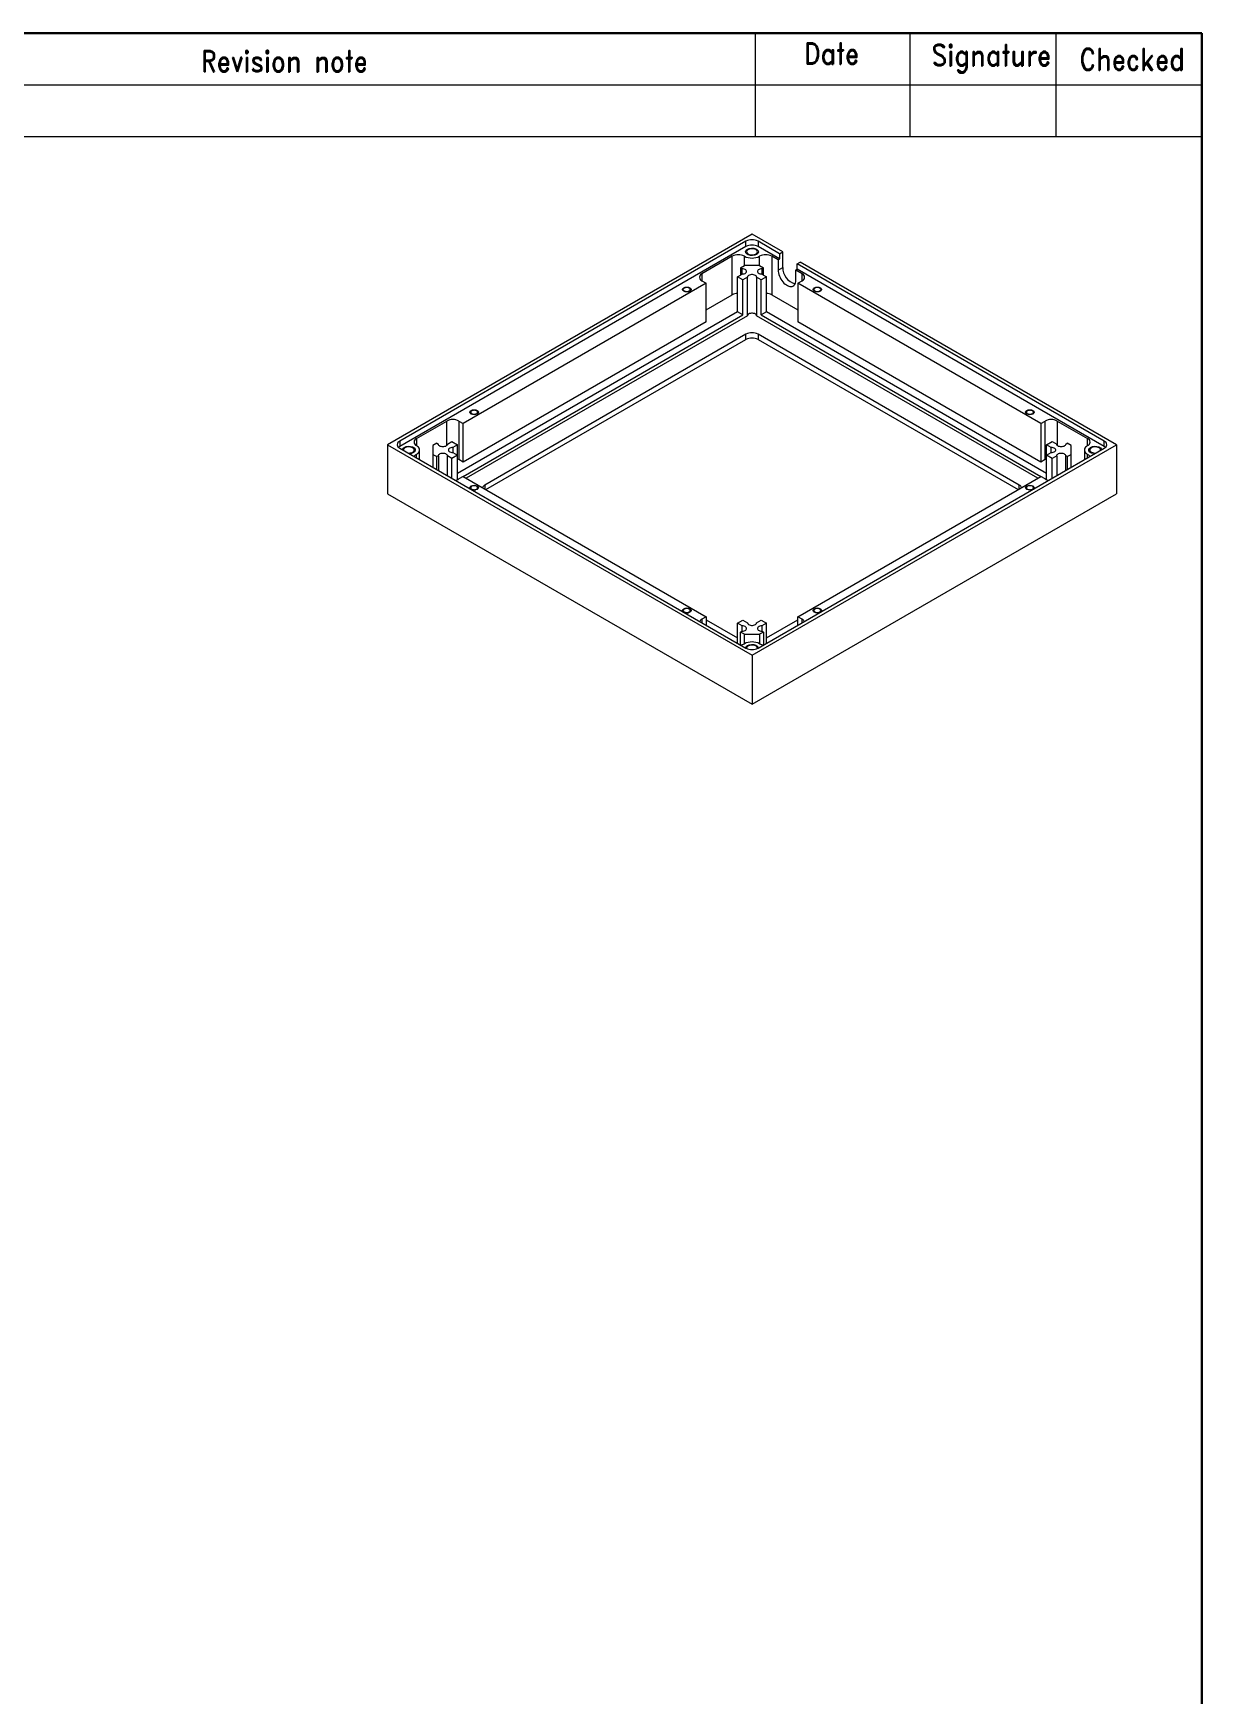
# Model space of a CAD drawing. Header units: millimetres. Extents: x 10 to 834, y 2 to 586.
# Drawn here: x 561.9 to 834, y 199.3 to 586 of the extents above; entities that cross this region are included whole.
import ezdxf

# ---------------------------------------------------------------- set-up
doc = ezdxf.new("R2010")
doc.units = ezdxf.units.MM
doc.header["$LTSCALE"] = 2
doc.layers.add('FORMAT', color=7, linetype='Continuous')
doc.styles.add('SLDTEXTSTYLE2', font='RomanD', dxfattribs={"width": 0.855})

msp = doc.modelspace()

# ---------------------------------------------------------------- linework, layer by layer
at = {"color": 7, "linetype": 'Continuous', "lineweight": 15}
for p, q in [((729.2855348, 539.2082596), (644.4327229, 490.223774)), ((727.871321, 537.5754446), (647.2611479, 491.0401822)), ((727.871321, 536.3506332), (727.871321, 537.5754446)), ((736.427313, 535.0853988), (729.2855348, 539.2082596)), ((735.7202074, 534.6771954), (730.6997486, 537.5754446)), ((730.6997486, 537.5754446), (730.6997486, 536.3506332)), ((727.871321, 536.3506332), (647.2611479, 489.8153708)), ((724.6893419, 534.1055109), (717.6182729, 530.0234697)), ((724.6893419, 525.1235618), (724.6893419, 534.1055109)), ((735.7202074, 533.452384), (730.6997486, 536.3506332)), ((735.3666533, 533.2482816), (733.8817276, 534.1055109)), ((733.8817276, 534.1055109), (733.8817276, 525.1235618)), ((735.7202074, 534.6771954), (736.427313, 535.0853988)), ((735.7202074, 534.6771954), (735.7202074, 533.452384)), ((736.427313, 531.4926192), (736.427313, 535.0853988)), ((725.8914201, 529.3295232), (726.9627403, 529.9479832)), ((726.5985283, 531.3705446), (727.5177669, 531.9012097)), ((726.9627429, 531.160288), (726.5985283, 531.3705446)), ((726.5985283, 531.3705446), (726.5985283, 529.7377281)), ((726.9627429, 529.9479839), (726.9627429, 531.160288)), ((731.0533027, 531.9012097), (727.5177669, 531.9012097)), ((731.0533027, 531.9012097), (731.9725412, 531.3705446)), ((731.9725412, 531.3705446), (731.6083266, 531.160288)), ((731.6083266, 531.160288), (731.6083266, 529.9479839)), ((731.6083292, 529.9479832), (732.6796495, 529.3295232)), ((731.9725412, 529.7377281), (731.9725412, 531.3705446)), ((735.3666533, 533.2482816), (735.7202074, 533.452384)), ((735.3666533, 533.2482816), (735.3666533, 530.8803134)), ((735.3666533, 530.8803134), (736.427313, 531.4926192)), ((739.821425, 531.0848015), (739.4678709, 530.880699)), ((740.9527966, 530.0234697), (739.4678709, 530.880699)), ((739.4678709, 528.5127309), (739.4678709, 530.880699)), ((739.821425, 532.3096129), (740.5285306, 532.7178162)), ((811.3099217, 491.0401822), (739.821425, 532.3096129)), ((739.821425, 531.0848015), (739.821425, 532.3096129)), ((811.3099217, 489.8153708), (739.821425, 531.0848015)), ((814.1383466, 490.223774), (740.5285306, 532.7178162)), ((718.6082207, 527.8191685), (662.0396795, 495.1628447)), ((717.6182729, 528.3906532), (718.6082207, 527.8191685)), ((718.6082207, 518.8372194), (718.6082207, 527.8191685)), ((727.1642128, 528.5947556), (725.8914201, 529.3295232)), ((725.8914201, 521.1641149), (725.8914201, 529.3295232)), ((728.235533, 529.2132156), (727.1642128, 528.5947556)), ((727.1642128, 520.4293473), (727.1642128, 528.5947556)), ((728.235533, 520.2312666), (728.235533, 529.2132156)), ((730.3355366, 529.2132156), (730.3355366, 520.2312666)), ((731.4068568, 528.5947556), (730.3355366, 529.2132156)), ((732.6796495, 529.3295232), (731.4068568, 528.5947556)), ((731.4068568, 520.4293473), (731.4068568, 528.5947556)), ((732.6796495, 521.1641149), (732.6796495, 529.3295232)), ((739.9628488, 527.8191685), (740.9527966, 528.3906532)), ((796.53139, 495.1628447), (739.9628488, 527.8191685)), ((739.9628488, 527.8191685), (739.9628488, 518.8372194)), ((718.6082234, 521.6130068), (724.6893419, 525.1235618)), ((733.8817276, 525.1235618), (739.9628461, 521.6130068)), ((725.8914201, 521.1641149), (660.696175, 483.527701)), ((718.6082207, 518.8372194), (662.0396795, 486.1808957)), ((662.040828, 482.8344175), (727.1642128, 520.4293473)), ((728.235533, 520.2312666), (662.7480495, 482.4261471)), ((727.1642128, 520.4293473), (725.8914201, 521.1641149)), ((795.82302, 482.4261471), (730.3355366, 520.2312666)), ((732.6796495, 521.1641149), (731.4068568, 520.4293473)), ((731.4068568, 520.4293473), (796.5302415, 482.8344175)), ((797.8748946, 483.527701), (732.6796495, 521.1641149)), ((796.53139, 486.1808957), (739.9628488, 518.8372194)), ((727.871321, 515.9389717), (667.0601357, 480.8334217)), ((667.3444162, 479.7727221), (727.871321, 514.7141605)), ((727.871321, 514.7141605), (727.871321, 515.9389717)), ((791.5109338, 480.8334217), (730.6997486, 515.9389717)), ((730.6997486, 515.9389717), (730.6997486, 514.7141605)), ((730.6997486, 514.7141605), (791.2266533, 479.7727221)), ((651.1502351, 491.6522882), (658.2213041, 495.7343294)), ((661.0497317, 495.7343294), (662.0396795, 495.1628447)), ((661.0497317, 495.7343294), (661.0497317, 486.7523804)), ((662.0396795, 486.1808957), (662.0396795, 495.1628447)), ((796.53139, 495.1628447), (797.5213378, 495.7343294)), ((796.53139, 495.1628447), (796.53139, 486.1808957)), ((797.5213378, 486.7523804), (797.5213378, 495.7343294)), ((800.3497654, 495.7343294), (807.4208344, 491.6522882)), ((644.4327229, 490.223774), (729.2855348, 441.2392884)), ((644.4327229, 490.223774), (644.4327229, 478.7922023)), ((647.2611479, 491.0401822), (647.2611479, 489.8153708)), ((647.2611479, 489.4073657), (727.871321, 442.8721033)), ((651.8824682, 486.7395338), (651.8824682, 488.9989626)), ((655.8878491, 490.5501384), (654.9686105, 490.0194733)), ((654.9686105, 490.0194733), (654.9686105, 487.9784519)), ((654.9686105, 487.9784519), (655.8878491, 487.4477867)), ((654.9686105, 487.9784519), (654.9686105, 484.9579404)), ((655.8878491, 490.5501384), (656.2520637, 490.3398818)), ((656.2520637, 487.6580434), (655.8878491, 487.4477867)), ((655.8878491, 484.4272753), (655.8878491, 487.4477867)), ((656.2520637, 487.6580434), (656.2520637, 484.2170203)), ((658.3520647, 490.3398833), (659.4233849, 490.9583433)), ((658.3520647, 483.0047147), (658.3520647, 487.6580419)), ((659.4233849, 487.0395819), (658.3520647, 487.6580419)), ((659.4233849, 490.9583433), (660.6961776, 490.2235757)), ((660.6961776, 487.7743494), (659.4233849, 487.0395819)), ((659.6248548, 488.3928109), (660.6961776, 487.7743494)), ((660.6961776, 490.2235757), (659.6248574, 489.6051157)), ((659.6248574, 489.6051157), (659.6248574, 488.3928109)), ((660.6961776, 487.7743513), (660.6961776, 490.2235757)), ((660.6961776, 482.1011636), (660.6961776, 487.7743494)), ((729.2855348, 441.2392884), (814.1383466, 490.223774)), ((730.6997486, 442.8721033), (811.3099217, 489.4073657)), ((797.8748919, 490.2235757), (799.1476846, 490.9583433)), ((798.9462121, 489.6051157), (797.8748919, 490.2235757)), ((797.8748919, 487.7743513), (797.8748919, 490.2235757)), ((797.8748919, 487.7743494), (798.9462121, 488.3928094)), ((799.1476846, 487.0395819), (797.8748919, 487.7743494)), ((797.8748919, 482.1011636), (797.8748919, 487.7743494)), ((798.9462121, 488.3928116), (798.9462121, 489.6051157)), ((799.1476846, 490.9583433), (800.2190048, 490.3398833)), ((800.2190048, 487.6580419), (799.1476846, 487.0395819)), ((800.2190048, 487.6580419), (800.2190048, 483.0047147)), ((802.3190058, 490.3398818), (802.6832204, 490.5501384)), ((802.6832204, 487.4477867), (802.3190058, 487.6580434)), ((802.3190058, 484.2170203), (802.3190058, 487.6580434)), ((803.602459, 490.0194733), (802.6832204, 490.5501384)), ((802.6832204, 487.4477867), (803.602459, 487.9784519)), ((802.6832204, 487.4477867), (802.6832204, 484.4272753)), ((803.602459, 487.9784519), (803.602459, 490.0194733)), ((803.602459, 484.9579404), (803.602459, 487.9784519)), ((806.6886014, 488.9989626), (806.6886014, 486.7395338)), ((811.3099217, 489.8153708), (811.3099217, 491.0401822)), ((814.1383466, 490.223774), (814.1383466, 478.7922023)), ((659.4233849, 482.3862547), (659.4233849, 487.0395819)), ((662.0396795, 486.1808957), (661.0497317, 486.7523804)), ((797.5213378, 486.7523804), (796.53139, 486.1808957)), ((799.1476846, 482.3862547), (799.1476846, 487.0395819)), ((662.0396795, 482.8350804), (661.0497317, 482.2635957)), ((662.0396795, 482.8350804), (718.6082207, 450.1787566)), ((739.9628488, 450.1787566), (796.53139, 482.8350804)), ((797.5213378, 482.2635957), (796.53139, 482.8350804)), ((644.4327229, 478.7922023), (729.2855348, 429.8077166)), ((729.2855348, 429.8077166), (814.1383466, 478.7922023)), ((718.6082207, 450.1787566), (717.6182729, 449.6072719)), ((718.6082207, 450.1787566), (718.6082207, 448.2195761)), ((718.6082207, 449.4425292), (725.8914201, 445.2380277)), ((725.8914201, 448.6684019), (727.1642128, 449.4031695)), ((726.9627403, 448.0499419), (725.8914201, 448.6684019)), ((725.8914201, 444.0150747), (725.8914201, 448.6684019)), ((727.1642128, 449.4031695), (728.235533, 448.7847095)), ((730.3355366, 448.7847095), (731.4068568, 449.4031695)), ((731.4068568, 449.4031695), (732.6796495, 448.6684019)), ((732.6796495, 448.6684019), (731.6083292, 448.0499419)), ((732.6796495, 445.2380277), (739.9628488, 449.4425292)), ((732.6796495, 444.0150747), (732.6796495, 448.6684019)), ((740.9527966, 449.6072719), (739.9628488, 450.1787566)), ((739.9628488, 448.2195761), (739.9628488, 450.1787566)), ((726.5985283, 446.6273805), (726.9627429, 446.8376372)), ((727.5177669, 446.0967154), (726.5985283, 446.6273805)), ((726.5985283, 443.6068691), (726.5985283, 446.6273805)), ((726.9627403, 446.8376378), (726.9627403, 448.0499419)), ((727.5177669, 443.8924133), (727.5177669, 446.0967154)), ((727.5177669, 446.0967154), (731.0533027, 446.0967154)), ((731.9725412, 446.6273805), (731.0533027, 446.0967154)), ((731.0533027, 446.0967154), (731.0533027, 443.8924133)), ((731.6083266, 446.8376372), (731.9725412, 446.6273805)), ((731.6083292, 448.0499419), (731.6083292, 446.8376378)), ((731.9725412, 446.6273805), (731.9725412, 443.6068691)), ((729.2855348, 441.2392884), (729.2855348, 429.8077166))]:
    msp.add_line(p, q, dxfattribs=at)
at = {"color": 8, "linetype": 'Continuous', "lineweight": 15}
for p, q in [((727.5177695, 531.9012088), (727.5177695, 534.1055109)), ((731.0533, 531.9012088), (731.0533, 534.1055109)), ((717.6182729, 530.0234697), (717.6182729, 528.3906532)), ((740.9527966, 528.3906532), (740.9527966, 530.0234697)), ((658.2213041, 490.0469404), (658.2213041, 495.7343294)), ((800.3497654, 495.7343294), (800.3497654, 490.0469404)), ((651.1502351, 491.6522882), (651.1502351, 490.0194717)), ((807.4208344, 490.0194717), (807.4208344, 491.6522882)), ((651.1502351, 487.162244), (651.1502351, 487.9784534)), ((807.4208344, 487.162244), (807.4208344, 487.9784534)), ((667.0601357, 480.8334217), (667.0601357, 479.9368325)), ((791.5109338, 479.9368325), (791.5109338, 480.8334217)), ((717.6182729, 449.6072719), (717.6182729, 448.7910626)), ((740.9527966, 448.7910626), (740.9527966, 449.6072719))]:
    msp.add_line(p, q, dxfattribs=at)
at = {"color": 7, "linetype": 'Continuous', "lineweight": 0}
for p, q in [((650.4431296, 488.3866568), (650.0163954, 488.2141616)), ((809.1048117, 488.1343838), (808.8003719, 488.1625361)), ((665.2923705, 479.8143725), (664.9679477, 479.6892313)), ((794.6771262, 479.8054582), (794.3684875, 479.6892313)), ((714.7898453, 451.2400884), (714.4654226, 451.1149472)), ((745.1796513, 451.2311742), (744.8710126, 451.1149472)), ((727.7878781, 442.9202748), (727.791242, 442.9473748))]:
    msp.add_line(p, q, dxfattribs=at)
at = {"color": 7, "linetype": 'Continuous', "lineweight": 0, "flags": 128}
for points in [[(730.345726, 534.5137143), (729.9194629, 534.3412207), (729.416269, 534.2633847), (728.8973043, 534.2895951), (728.4251701, 534.4166904), (728.0568066, 534.6293421), (727.8366447, 534.9019009), (727.7912446, 535.2014914), (727.926075, 535.491979), (728.2248751, 535.7383259), (728.6516093, 535.910821), (729.1548031, 535.988657), (729.6737626, 535.9624465), (730.1458995, 535.8353497), (730.5142629, 535.622698), (730.7344222, 535.3501407), (730.7798276, 535.0505503), (730.6449972, 534.7600627), (730.3461945, 534.5137143)], [(714.7893906, 525.94143), (714.4654226, 525.8162888), (714.0827371, 525.7723457), (713.7000569, 525.8162888), (713.3756342, 525.94143), (713.1588598, 526.1287152), (713.0827373, 526.3496333), (713.1588598, 526.5705514), (713.3756316, 526.7578382), (713.7000569, 526.8829779), (714.0827371, 526.926921), (714.4654226, 526.8829779), (714.7898453, 526.7578367), (715.0066198, 526.5705514), (715.082737, 526.3496333), (715.0066198, 526.1287152), (714.7898453, 525.94143)], [(745.1953888, 525.94143), (744.8710126, 525.8162888), (744.4883324, 525.7723457), (744.1056469, 525.8162888), (743.7812242, 525.94143), (743.5644498, 526.1287152), (743.4883326, 526.3496333), (743.5644498, 526.5705514), (743.7812242, 526.7578367), (744.1056469, 526.8829779), (744.4883324, 526.926921), (744.8710126, 526.8829779), (745.195438, 526.7578382), (745.4122098, 526.5705514), (745.4883322, 526.3496333), (745.4122098, 526.1287152), (745.1954353, 525.94143)], [(665.292263, 497.3671459), (664.9679477, 497.2420047), (664.5852649, 497.1980632), (664.202582, 497.2420047), (663.8781593, 497.3671459), (663.6613849, 497.5544312), (663.585265, 497.7753508), (663.6613849, 497.9962674), (663.8781567, 498.1835542), (664.202582, 498.3086939), (664.5852649, 498.3526384), (664.9679477, 498.3086939), (665.2923705, 498.1835527), (665.5091449, 497.9962674), (665.5852647, 497.7753508), (665.5091449, 497.5544312), (665.2923705, 497.3671459)], [(794.6925163, 497.3671459), (794.3684875, 497.2420047), (793.9858047, 497.1980632), (793.6031218, 497.2420047), (793.2786991, 497.3671459), (793.0619247, 497.5544312), (792.9858048, 497.7753508), (793.0619247, 497.9962674), (793.2786991, 498.1835527), (793.6031218, 498.3086939), (793.9858047, 498.3526384), (794.3684875, 498.3086939), (794.6929129, 498.1835542), (794.9096846, 497.9962674), (794.9858045, 497.7753508), (794.9096846, 497.5544312), (794.6929102, 497.3671459)], [(647.8843689, 489.0473338), (647.8881771, 489.0744323), (648.0230075, 489.36492), (648.3218102, 489.6112684), (648.7485418, 489.783762), (649.2517356, 489.8615979), (649.7706977, 489.835389), (650.2428346, 489.7082922), (650.611198, 489.4956405), (650.8313574, 489.2230832), (650.8767601, 488.9234913), (650.7419297, 488.6330037), (650.4431296, 488.3866568), (650.4431296, 488.3866568)], [(650.0163078, 488.2141616), (649.5132015, 488.1363257), (649.4662578, 488.1343838)], [(808.8002205, 488.1625361), (808.328235, 488.2896329), (807.9598715, 488.5022846), (807.7397122, 488.7748419), (807.6943095, 489.0744338), (807.8291399, 489.3649215), (808.12794, 489.6112684), (808.5546742, 489.7837635), (809.057868, 489.8615994), (809.5768301, 489.8353875), (810.0489643, 489.7082922), (810.4173278, 489.4956405), (810.6374898, 489.2230817), (810.6862589, 489.0473338)], [(663.8627052, 479.8234844), (663.6613849, 480.0016577), (663.585265, 480.2225743), (663.6613849, 480.4434939), (663.8781593, 480.6307792), (664.202582, 480.7559204), (664.5852649, 480.7998619), (664.9679477, 480.7559204), (665.2923705, 480.6307792), (665.5091449, 480.4434939), (665.5852647, 480.2225743), (665.5091449, 480.0016577), (665.2923705, 479.8143725), (665.2923705, 479.8143725)], [(794.3682671, 479.6892313), (793.9858047, 479.6452867), (793.6031218, 479.6892313), (793.2786991, 479.8143725), (793.0619247, 480.0016577), (792.9858048, 480.2225743), (793.0619247, 480.4434939), (793.2786991, 480.6307792), (793.6031218, 480.7559204), (793.9858047, 480.7998619), (794.3684875, 480.7559204), (794.6929102, 480.6307792), (794.9096846, 480.4434939), (794.9858045, 480.2225743), (794.9096846, 480.0016577), (794.7083518, 479.8234844)], [(713.3598328, 451.2492003), (713.1588598, 451.4273737), (713.0827373, 451.6482918), (713.1588598, 451.8692099), (713.3756342, 452.0564952), (713.7000569, 452.1816364), (714.0827371, 452.2255794), (714.4654226, 452.1816364), (714.7898453, 452.0564952), (715.0066198, 451.8692099), (715.082737, 451.6482918), (715.0066198, 451.4273737), (714.7898453, 451.2400884), (714.7898453, 451.2400884)], [(744.8706627, 451.1149472), (744.4883324, 451.0710042), (744.1056469, 451.1149472), (743.7812242, 451.2400884), (743.5644498, 451.4273737), (743.4883326, 451.6482918), (743.5644498, 451.8692099), (743.7812242, 452.0564952), (744.1056469, 452.1816364), (744.4883324, 452.2255794), (744.8710126, 452.1816364), (745.1954353, 452.0564952), (745.4122098, 451.8692099), (745.4883322, 451.6482918), (745.4122098, 451.4273737), (745.2108769, 451.2492003)], [(727.7908325, 442.9473748), (727.9260724, 443.2378624), (728.2248751, 443.4842109), (728.6516066, 443.6567045), (729.1548005, 443.7345404), (729.6737652, 443.70833), (730.1458995, 443.5812347), (730.5142629, 443.368583), (730.7344249, 443.0960242), (730.7831914, 442.9202748)]]:
    msp.add_lwpolyline(points, dxfattribs=at)
at = {"color": 7, "linetype": 'Continuous', "lineweight": 15, "flags": 128}
for points in [[(728.4016521, 534.6157655), (728.6047341, 534.520828), (728.8375744, 534.4523397), (729.0899918, 534.4132947), (729.3509546, 534.4053994), (729.6090592, 534.4289988), (729.853021, 534.483062), (730.0721846, 534.5652242), (730.2569669, 534.6718968), (730.3992916, 534.7984172), (730.4929419, 534.9392534), (730.5338217, 535.088254), (730.520145, 535.2389046), (730.4525099, 535.3846221), (730.3338718, 535.5190379), (730.16942, 535.6362762), (729.9663328, 535.7312137), (729.7334952, 535.7997005), (729.4810777, 535.8387454), (729.220115, 535.8466408), (728.9620103, 535.8230414), (728.7180459, 535.7689797), (728.4988849, 535.6868159), (728.3141026, 535.5801434), (728.1717753, 535.4536244), (728.0781277, 535.3127868), (728.0372478, 535.1637861), (728.0509245, 535.0131355), (728.1185597, 534.867418), (728.2371951, 534.7330037), (728.4016521, 534.6157655)], [(726.9627403, 529.9479832), (727.2140224, 529.9655972), (727.4507007, 530.0174143), (727.659022, 530.1004251), (727.8268771, 530.2098015), (727.944509, 530.3391899), (728.0050872, 530.4810708), (728.0050872, 530.6271989), (727.944509, 530.7690797), (727.8268745, 530.8984697), (727.659022, 531.0078475), (727.4507033, 531.0908568), (727.2140251, 531.1426739), (726.9627429, 531.160288)], [(731.6083266, 531.160288), (731.3570445, 531.1426739), (731.1203662, 531.0908568), (730.9120475, 531.0078475), (730.744195, 530.8984697), (730.6265606, 530.7690797), (730.5659824, 530.6271989), (730.5659824, 530.4810708), (730.6265606, 530.3391899), (730.7441924, 530.2098015), (730.9120475, 530.1004251), (731.1203688, 530.0174143), (731.3570471, 529.9655972), (731.6083292, 529.9479832)], [(735.3666533, 530.8803134), (735.3857511, 530.54685), (735.4426941, 530.197545), (735.5364208, 529.8389074), (735.6651821, 529.4776175), (735.8265808, 529.1204063), (736.0176114, 528.7739265), (736.234715, 528.444633), (736.4738484, 528.1386589), (736.7305543, 527.8617056), (737.0000544, 527.6189307), (737.2773227, 527.4148591), (737.5572015, 527.2532886), (737.8344724, 527.1372314), (738.1039699, 527.0688497), (738.3606758, 527.0494165), (738.5998092, 527.0792932), (738.8169128, 527.1579242), (739.0079434, 527.2838447), (739.1693422, 527.4547089), (739.2981034, 527.6673342), (739.3918301, 527.9177574), (739.4487731, 528.2013173), (739.4678709, 528.5127309)], [(713.5170553, 526.0230706), (713.6827398, 525.9496766), (713.8756828, 525.9035392), (714.0827398, 525.8878032), (714.2897941, 525.9035407), (714.4827397, 525.9496766), (714.6484242, 526.0230706), (714.7755602, 526.1187183), (714.8554785, 526.2301034), (714.8827396, 526.3496333), (714.8554785, 526.4691632), (714.7755602, 526.5805484), (714.6484242, 526.676196), (714.4827397, 526.7495901), (714.2897941, 526.7957259), (714.0827398, 526.8114634), (713.8756828, 526.7957274), (713.6827398, 526.7495901), (713.5170527, 526.6761975), (713.3899193, 526.5805484), (713.3099984, 526.4691648), (713.2827399, 526.3496333), (713.3099984, 526.2301019), (713.3899193, 526.1187183), (713.5170553, 526.0230706)], [(730.3355366, 529.2132156), (730.3050249, 529.3582777), (730.2152653, 529.4949092), (730.0714708, 529.6151705), (729.8820022, 529.7120697), (729.6578706, 529.7799771), (729.4120991, 529.8149481), (729.1589704, 529.8149481), (728.913199, 529.7799771), (728.6890673, 529.7120697), (728.4995988, 529.6151705), (728.3558043, 529.4949092), (728.2660446, 529.3582777), (728.235533, 529.2132156)], [(743.9226453, 526.0230706), (744.0883298, 525.9496766), (744.2812755, 525.9035407), (744.4883298, 525.8878032), (744.6953867, 525.9035392), (744.8883297, 525.9496766), (745.0540142, 526.0230706), (745.1811502, 526.1187183), (745.2610712, 526.2301019), (745.2883296, 526.3496333), (745.2610712, 526.4691648), (745.1811502, 526.5805484), (745.0540169, 526.6761975), (744.8883297, 526.7495901), (744.6953867, 526.7957274), (744.4883298, 526.8114634), (744.2812755, 526.7957259), (744.0883298, 526.7495901), (743.9226453, 526.676196), (743.7955093, 526.5805484), (743.715591, 526.4691632), (743.6883299, 526.3496333), (743.715591, 526.2301034), (743.7955093, 526.1187183), (743.9226453, 526.0230706)], [(730.3355366, 520.2312666), (730.3050249, 520.3763286), (730.2152653, 520.5129601), (730.0714708, 520.6332214), (729.8820022, 520.7301206), (729.6578706, 520.798028), (729.4120991, 520.8329991), (729.1589704, 520.8329991), (728.913199, 520.798028), (728.6890673, 520.7301206), (728.4995988, 520.6332214), (728.3558043, 520.5129601), (728.2660446, 520.3763286), (728.235533, 520.2312666)], [(664.0195804, 497.4487866), (664.1852649, 497.3753926), (664.3782106, 497.3292567), (664.5852649, 497.3135192), (664.7923192, 497.3292567), (664.9852648, 497.3753926), (665.1509493, 497.4487866), (665.2780853, 497.5444343), (665.3580036, 497.6558194), (665.3852647, 497.7753493), (665.3580063, 497.8948807), (665.2780853, 498.0062643), (665.1509493, 498.101912), (664.9852648, 498.175306), (664.7923218, 498.2214434), (664.5852649, 498.2371794), (664.3782079, 498.2214434), (664.1852649, 498.175306), (664.0195778, 498.1019135), (663.8924444, 498.0062643), (663.8125235, 497.8948807), (663.785265, 497.7753493), (663.8125261, 497.6558194), (663.8924444, 497.5444343), (664.0195804, 497.4487866)], [(793.4201202, 497.4487866), (793.5858047, 497.3753926), (793.7787504, 497.3292567), (793.9858047, 497.3135192), (794.1928589, 497.3292567), (794.3858046, 497.3753926), (794.5514891, 497.4487866), (794.6786251, 497.5444343), (794.7585434, 497.6558194), (794.7858045, 497.7753493), (794.758546, 497.8948807), (794.6786251, 498.0062643), (794.5514918, 498.1019135), (794.3858046, 498.175306), (794.1928616, 498.2214434), (793.9858047, 498.2371794), (793.7787477, 498.2214434), (793.5858047, 498.175306), (793.4201202, 498.101912), (793.2929842, 498.0062643), (793.2130633, 497.8948807), (793.1858048, 497.7753493), (793.2130659, 497.6558194), (793.2929842, 497.5444343), (793.4201202, 497.4487866)], [(647.2611479, 489.8153708), (647.0370557, 489.6611998), (646.9798861, 489.6113687)], [(649.2060959, 488.2845721), (649.4478897, 488.2783419), (649.7059944, 488.3019413), (649.9499561, 488.3560044), (650.1691197, 488.4381667), (650.3539021, 488.5448393), (650.4962267, 488.6713597), (650.589877, 488.8121959), (650.6307568, 488.9611965), (650.6170801, 489.1118471), (650.549445, 489.2575646), (650.4308069, 489.3919804), (650.2663525, 489.5092171), (650.0632679, 489.6041562), (649.8304303, 489.672643), (649.5780128, 489.7116879), (649.3170501, 489.7195833), (649.0589454, 489.6959839), (648.814981, 489.6419222), (648.59582, 489.5597584), (648.4110377, 489.4530859), (648.2687104, 489.3265669), (648.1750628, 489.1857293), (648.134183, 489.0367286), (648.1449752, 488.897144)], [(651.1502351, 487.9784534), (651.4050102, 488.1506596), (651.6099861, 488.3437554), (651.7601106, 488.552984), (651.8516904, 488.7731935), (651.8824682, 488.9989626), (651.8516904, 489.2247316), (651.7601106, 489.4449411), (651.6099861, 489.6541698), (651.4050102, 489.8472655), (651.1502351, 490.0194717)], [(658.3520647, 490.3398833), (658.321553, 490.1948212), (658.2317934, 490.0581897), (658.0879989, 489.9379284), (657.898533, 489.8410277), (657.6744013, 489.7731203), (657.4286299, 489.7381492), (657.1755012, 489.7381492), (656.9297298, 489.7731203), (656.7055954, 489.8410292), (656.5161269, 489.9379284), (656.372335, 490.0581882), (656.2825754, 490.1948197), (656.2520637, 490.3398818)], [(656.2520637, 487.6580434), (656.2825754, 487.8031055), (656.372335, 487.9397369), (656.5161269, 488.0599967), (656.7055954, 488.1568959), (656.9297298, 488.2248049), (657.1755012, 488.2597759), (657.4286299, 488.2597759), (657.6744013, 488.2248049), (657.898533, 488.1568974), (658.0879989, 488.0599967), (658.2317934, 487.9397354), (658.321553, 487.8031039), (658.3520647, 487.6580419)], [(659.6248574, 489.6051157), (659.3735752, 489.5875017), (659.136897, 489.5356846), (658.9285783, 489.4526753), (658.7607232, 489.3432959), (658.6430913, 489.2139074), (658.5825131, 489.0720266), (658.5825131, 488.9258985), (658.6430887, 488.7840192), (658.7607232, 488.6546292), (658.9285757, 488.5452514), (659.136897, 488.4622406), (659.3735752, 488.4104234), (659.6248548, 488.3928109)], [(798.9462121, 488.3928094), (799.1974943, 488.4104234), (799.4341725, 488.4622406), (799.6424939, 488.5452514), (799.8103463, 488.6546292), (799.9279782, 488.7840177), (799.9885564, 488.9258985), (799.9885564, 489.0720266), (799.9279782, 489.2139074), (799.8103463, 489.3432959), (799.6424939, 489.4526738), (799.4341725, 489.5356846), (799.1974943, 489.5875017), (798.9462121, 489.6051157)], [(802.3190058, 490.3398818), (802.2884941, 490.1948197), (802.1987345, 490.0581882), (802.0549426, 489.9379284), (801.8654741, 489.8410292), (801.6413398, 489.7731203), (801.3955683, 489.7381492), (801.1424396, 489.7381492), (800.8966682, 489.7731203), (800.6725365, 489.8410277), (800.4830706, 489.9379284), (800.3392761, 490.0581897), (800.2495165, 490.1948212), (800.2190048, 490.3398833)], [(800.2190048, 487.6580419), (800.2495165, 487.8031039), (800.3392761, 487.9397354), (800.4830706, 488.0599967), (800.6725365, 488.1568974), (800.8966682, 488.2248049), (801.1424396, 488.2597759), (801.3955683, 488.2597759), (801.6413398, 488.2248049), (801.8654741, 488.1568959), (802.0549426, 488.0599967), (802.1987345, 487.9397369), (802.2884941, 487.8031055), (802.3190058, 487.6580434)], [(807.4208344, 490.0194717), (807.1660593, 489.8472655), (806.9610834, 489.6541698), (806.8109589, 489.4449411), (806.7193791, 489.2247316), (806.6886014, 488.9989626), (806.7193791, 488.7731935), (806.8109589, 488.552984), (806.9610834, 488.3437554), (807.1660593, 488.1506596), (807.4208344, 487.9784534)], [(810.4260943, 488.897144), (810.4368866, 488.9611965), (810.4232099, 489.1118471), (810.3555748, 489.2575646), (810.2369393, 489.3919789), (810.0724849, 489.5092187), (809.8694003, 489.6041546), (809.6365601, 489.672643), (809.3841426, 489.7116879), (809.1231798, 489.7195833), (808.8650752, 489.6959839), (808.6211134, 489.6419207), (808.4019498, 489.5597584), (808.2171675, 489.4530859), (808.0748428, 489.3265654), (807.9811925, 489.1857293), (807.9403127, 489.0367286), (807.9539894, 488.886078), (808.0216245, 488.7403605), (808.1402626, 488.6059447), (808.304717, 488.488708), (808.304717, 488.488708)], [(811.5911834, 489.6113687), (811.5340138, 489.6611998), (811.3099217, 489.8153708)], [(661.0497317, 486.7523804), (660.7826682, 486.8817445), (660.6961776, 486.9148101)], [(797.8748919, 486.9148101), (797.7884013, 486.8817445), (797.5213378, 486.7523804)], [(664.0195778, 479.8960116), (664.1852649, 479.8226191), (664.3782079, 479.7764817), (664.5852649, 479.7607457), (664.7923218, 479.7764817), (664.9852648, 479.8226191), (665.1509493, 479.8960131), (665.2780853, 479.9916608), (665.3580063, 480.1030444), (665.3852647, 480.2225758), (665.3580036, 480.3421057), (665.2780853, 480.4534909), (665.1509493, 480.5491385), (664.9852648, 480.6225325), (664.7923192, 480.6686684), (664.5852649, 480.6844059), (664.3782106, 480.6686684), (664.1852649, 480.6225325), (664.0195804, 480.5491385), (663.8924444, 480.4534909), (663.8125261, 480.3421057), (663.785265, 480.2225758), (663.8125235, 480.1030444), (663.8924444, 479.9916608), (664.0195778, 479.8960116)], [(793.4201202, 479.8960131), (793.5858047, 479.8226191), (793.7787477, 479.7764817), (793.9858047, 479.7607457), (794.1928616, 479.7764817), (794.3858046, 479.8226191), (794.5514918, 479.8960116), (794.6786251, 479.9916608), (794.758546, 480.1030444), (794.7858045, 480.2225758), (794.7585434, 480.3421057), (794.6786251, 480.4534909), (794.5514891, 480.5491385), (794.3858046, 480.6225325), (794.1928589, 480.6686684), (793.9858047, 480.6844059), (793.7787504, 480.6686684), (793.5858047, 480.6225325), (793.4201202, 480.5491385), (793.2929842, 480.4534909), (793.2130659, 480.3421057), (793.1858048, 480.2225758), (793.2130633, 480.1030444), (793.2929842, 479.9916608), (793.4201202, 479.8960131)], [(713.5170527, 451.3217276), (713.6827398, 451.2483351), (713.8756828, 451.2021977), (714.0827398, 451.1864617), (714.2897941, 451.2021992), (714.4827397, 451.2483351), (714.6484242, 451.3217291), (714.7755602, 451.4173767), (714.8554785, 451.5287619), (714.8827396, 451.6482918), (714.8554785, 451.7678217), (714.7755602, 451.8792068), (714.6484242, 451.9748545), (714.4827397, 452.0482485), (714.2897941, 452.0943844), (714.0827398, 452.1101219), (713.8756828, 452.0943859), (713.6827398, 452.0482485), (713.5170553, 451.9748545), (713.3899193, 451.8792068), (713.3099984, 451.7678232), (713.2827399, 451.6482918), (713.3099984, 451.5287604), (713.3899193, 451.4173767), (713.5170527, 451.3217276)], [(728.235533, 448.7847095), (728.2660446, 448.6396474), (728.3558043, 448.503016), (728.4995988, 448.3827546), (728.6890673, 448.2858554), (728.913199, 448.217948), (729.1589704, 448.182977), (729.4120991, 448.182977), (729.6578706, 448.217948), (729.8820022, 448.2858554), (730.0714708, 448.3827546), (730.2152653, 448.503016), (730.3050249, 448.6396474), (730.3355366, 448.7847095)], [(743.9226453, 451.3217291), (744.0883298, 451.2483351), (744.2812755, 451.2021992), (744.4883298, 451.1864617), (744.6953867, 451.2021977), (744.8883297, 451.2483351), (745.0540169, 451.3217276), (745.1811502, 451.4173767), (745.2610712, 451.5287604), (745.2883296, 451.6482918), (745.2610712, 451.7678232), (745.1811502, 451.8792068), (745.0540142, 451.9748545), (744.8883297, 452.0482485), (744.6953867, 452.0943859), (744.4883298, 452.1101219), (744.2812755, 452.0943844), (744.0883298, 452.0482485), (743.9226453, 451.9748545), (743.7955093, 451.8792068), (743.715591, 451.7678217), (743.6883299, 451.6482918), (743.715591, 451.5287619), (743.7955093, 451.4173767), (743.9226453, 451.3217291)], [(726.9627429, 446.8376372), (727.2140251, 446.8552512), (727.4507033, 446.9070683), (727.659022, 446.9900776), (727.8268745, 447.0994555), (727.944509, 447.2288454), (728.0050872, 447.3707263), (728.0050872, 447.5168544), (727.944509, 447.6587352), (727.8268771, 447.7881237), (727.659022, 447.8975), (727.4507007, 447.9805108), (727.2140224, 448.0323279), (726.9627403, 448.0499419)], [(731.6083292, 448.0499419), (731.3570471, 448.0323279), (731.1203688, 447.9805108), (730.9120475, 447.8975), (730.7441924, 447.7881237), (730.6265606, 447.6587352), (730.5659824, 447.5168544), (730.5659824, 447.3707263), (730.6265606, 447.2288454), (730.744195, 447.0994555), (730.9120475, 446.9900776), (731.1203662, 446.9070683), (731.3570445, 446.8552512), (731.6083266, 446.8376372)], [(730.5259745, 442.7828298), (730.5338217, 442.834139), (730.520145, 442.9847896), (730.4525099, 443.1305071), (730.3338744, 443.2649214), (730.1694174, 443.3821596), (729.9663354, 443.4770971), (729.7334952, 443.5455854), (729.4810777, 443.5846304), (729.220115, 443.5925257), (728.9620103, 443.5689263), (728.7180485, 443.5148632), (728.4988849, 443.4327009), (728.3141026, 443.3260283), (728.171778, 443.1995079), (728.0781277, 443.0586718), (728.0372478, 442.9096711), (728.0450951, 442.7828298)]]:
    msp.add_lwpolyline(points, dxfattribs=at)
at = {"color": 7, "linetype": 'Continuous', "lineweight": 15}
for centre, radius, start, end in [((729.2855348, 534.8610237), 3.0607322, 62.480478145, 117.519521855), ((726.1035557, 531.3910772), 3.0607436, 62.480589084, 117.519410916), ((729.2855348, 537.4856346), 3.8144764, 242.390957804, 297.609042196), ((729.2855348, 533.6362123), 3.0607322, 62.480478145, 117.519521855), ((732.4675138, 531.3910772), 3.0607436, 62.480589084, 117.519410916), ((717.9367837, 529.2070614), 0.8763399, 111.312580023, 248.687419977), ((740.4188264, 531.4957515), 3.9915147, 180.044962183, 253.677497079), ((740.6342858, 529.2070614), 0.8763399, 291.312580023, 68.687419977), ((726.0133167, 522.6691107), 2.7887702, 92.505130852, 118.343215739), ((732.5577529, 522.6691107), 2.7887702, 61.656784261, 87.494869148), ((729.2855348, 513.2245252), 3.060755, 62.480700023, 117.519299977), ((729.2855348, 511.9997139), 3.060755, 62.480700023, 117.519299977), ((659.6355179, 493.0198989), 3.0607408, 62.480561525, 117.519438475), ((798.9355516, 493.0198989), 3.0607408, 62.480561525, 117.519438475), ((651.4687469, 490.83588), 0.8763402, 111.31264113, 248.68735887), ((807.1023226, 490.83588), 0.8763402, 291.31264113, 68.68735887), ((647.5796564, 490.223774), 0.876339, 111.312443288, 248.687556712), ((651.7191766, 486.8917978), 1.2265866, 117.635252686, 152.349557287), ((806.851893, 486.8917978), 1.2265866, 27.650442713, 62.364747314), ((809.1794203, 490.1763197), 1.9008259, 242.601915107, 275.601977763), ((810.9914131, 490.223774), 0.876339, 291.312443288, 68.687556712), ((659.7915095, 484.544295), 2.6047481, 277.986803625, 298.884757925), ((667.5654728, 479.8156399), 1.1363298, 116.404778586, 157.470565086), ((791.0055967, 479.8156399), 1.1363298, 22.529434914, 63.595221414), ((798.77956, 484.544295), 2.6047481, 241.115242075, 262.013196375), ((718.1872143, 448.5206164), 1.2265866, 117.635252686, 152.349557287), ((740.3838552, 448.5206164), 1.2265866, 27.650442713, 62.364747314), ((726.2330364, 446.2507391), 2.6855605, 277.821954317, 298.580006438), ((729.2855348, 440.5122905), 3.8144764, 62.390957804, 117.609042196), ((729.2855348, 445.5865243), 3.0607322, 242.480478145, 297.519521855), ((732.3380331, 446.2507391), 2.6855605, 241.419993562, 262.178045683)]:
    msp.add_arc(centre, radius, start, end, dxfattribs=at)
at = {"color": 7, "linetype": 'Continuous', "lineweight": 0}
for centre, radius, start, end in [((664.58949, 481.2137241), 1.570668, 243.715096735, 283.927376355), ((714.0870411, 452.6397227), 1.5709552, 243.717170708, 283.926781007)]:
    msp.add_arc(centre, radius, start, end, dxfattribs=at)
at = {"layer": 'FORMAT', "lineweight": 30}
for p in [(24.1807393, 586), (834, 2)]:
    msp.add_line(p, (834, 586), dxfattribs=at)
at = {"layer": 'FORMAT', "lineweight": 0}
for p, q in [((730, 586), (730, 562)), ((766, 586), (766, 562)), ((800, 586), (800, 562)), ((454, 574), (834, 574)), ((454, 562), (834, 562))]:
    msp.add_line(p, q, dxfattribs=at)

# ---------------------------------------------------------------- texts
at = {"layer": 'FORMAT', "char_height": 5, "attachment_point": 2, "style": 'SLDTEXTSTYLE2'}
for s, insert in [('Revision note', (620.3837127, 582.0031222)), ('Date', (747.7945004, 583.7714413)), ('Signature', (784.9818652, 583.3775675)), ('Checked', (817.7898189, 582.4246416))]:
    msp.add_mtext(s, dxfattribs=dict(at, insert=insert))

doc.saveas('drawing.dxf')
